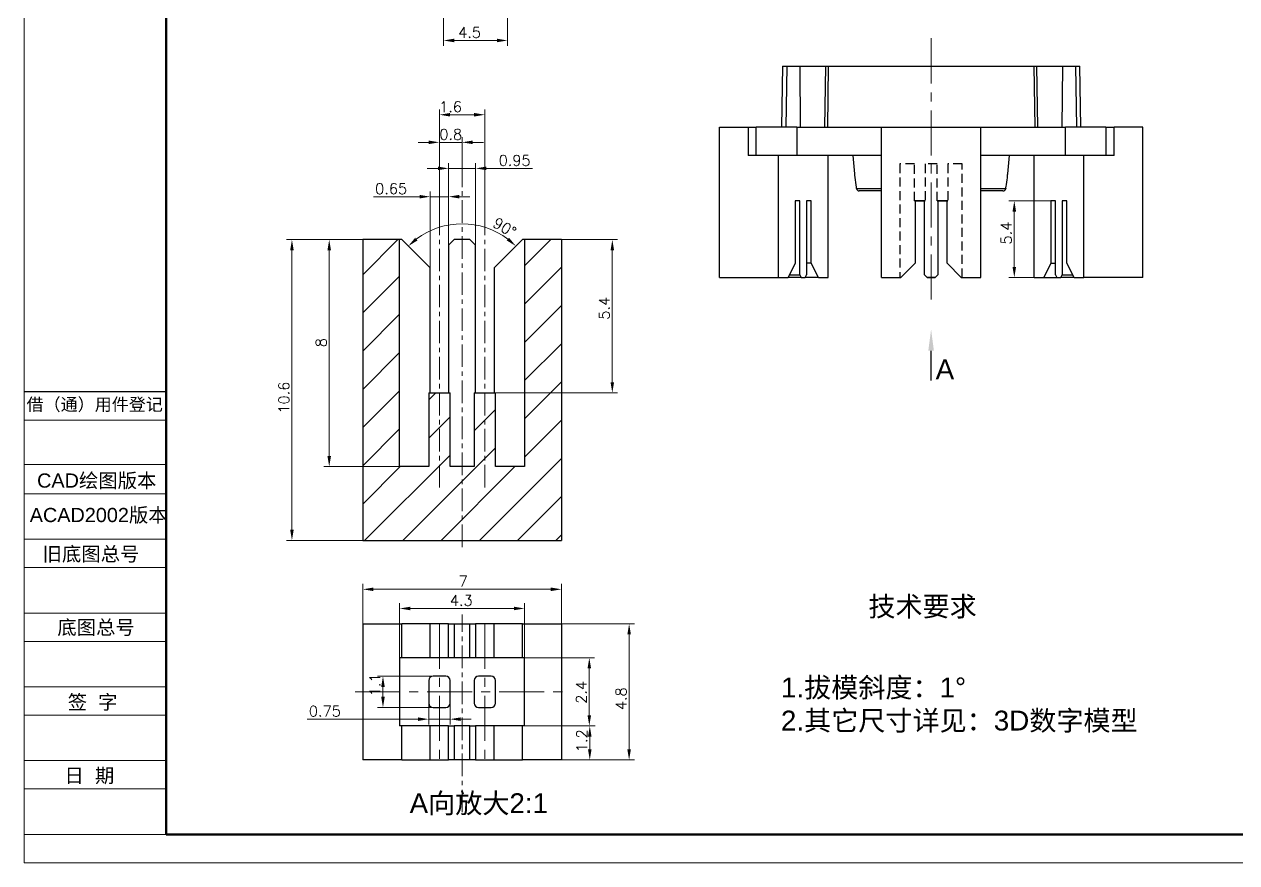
# Model space of a CAD drawing. Header units: millimetres. Extents: x 2522 to 3192, y 1532 to 1650.
# Drawn here: x 3023.7 to 3109.1, y 1531.6 to 1590.7 of the extents above; entities that cross this region are included whole.
import ezdxf

# ---------------------------------------------------------------- set-up
doc = ezdxf.new("R2010")
doc.units = ezdxf.units.MM
doc.linetypes.add('CENTER', pattern=[50.8, 31.75, -6.35, 6.35, -6.35])
doc.linetypes.add('HIDDEN', pattern=[9.525, 6.35, -3.175])
for name, color, linetype, lineweight in [('AM_5', 3, 'Continuous', 25), ('中心线', 1, 'CENTER', 9), ('填充', 3, 'Continuous', 9), ('实线', 7, 'Continuous', 25), ('尺寸标注', 2, 'Continuous', 9), ('引导线', 6, 'Continuous', 9), ('文本', 3, 'Continuous', 15), ('粗实线', 9, 'Continuous', 50), ('虚线', 4, 'HIDDEN', 13)]:
    doc.layers.add(name, color=color, linetype=linetype, lineweight=lineweight)
doc.styles.add('st', font='txt.shx')
doc.styles.get("Standard").update_dxf_attribs({"font": 'arial.ttf'})
doc.dimstyles.new('2st0.3', dxfattribs={"dimscale": 0.3, "dimtxt": 2.5, "dimasz": 2.5, "dimexe": 1.25, "dimexo": 0, "dimtad": 1, "dimtoh": 1, "dimdec": 3, "dimlfac": 0.5, "dimdsep": 46, "dimtxsty": 'st', "dimcen": 0, "dimclrd": 256, "dimclre": 256, "dimclrt": 256, "dimadec": 4, "dimazin": 2, "dimtfac": 1, "dimtdec": 3, "dimtmove": 0, "dimatfit": 1, "dimfxl": 0, "dimlwd": -1, "dimlwe": -1, "dimarcsym": 0})
doc.dimstyles.new('st0.3', dxfattribs={"dimscale": 0.3, "dimtxt": 2.5, "dimasz": 2.5, "dimexe": 1.25, "dimexo": 0, "dimtad": 1, "dimtoh": 1, "dimdec": 3, "dimdsep": 46, "dimtxsty": 'st', "dimcen": 0, "dimclrd": 256, "dimclre": 256, "dimclrt": 256, "dimadec": 4, "dimazin": 2, "dimtfac": 1, "dimtdec": 3, "dimtmove": 0, "dimatfit": 1, "dimfxl": 0, "dimlwd": -1, "dimlwe": -1, "dimarcsym": 0})

# ---------------------------------------------------------------- blocks, each defined once
blk = doc.blocks.new('*D114')
at = {"layer": 'Defpoints', "color": 0, "ltscale": 0.1, "transparency": 16777216}
for p in [(3061.531, 1548.458), (3066.3, 1548.458), (3061.531, 1538.858)]:
    blk.add_point(p, dxfattribs=at)
at = {"layer": '尺寸标注', "ltscale": 0.1, "transparency": 16777216}
for p, q in [((3061.531, 1548.458), (3066.675, 1548.458)), ((3066.3, 1539.608), (3066.3, 1547.708)), ((3061.531, 1538.858), (3066.675, 1538.858))]:
    blk.add_line(p, q, dxfattribs=at)
for points in [[(3066.175, 1547.708), (3066.425, 1547.708), (3066.3, 1548.458)], [(3066.175, 1539.608), (3066.425, 1539.608), (3066.3, 1538.858)]]:
    blk.add_solid(points, dxfattribs=at)
at = {"layer": '尺寸标注', "ltscale": 0.1, "transparency": 16777216, "insert": (3065.737, 1543.173), "char_height": 0.75, "attachment_point": 5, "rotation": 90, "style": 'st'}
blk.add_mtext('4.8', dxfattribs=at)
blk = doc.blocks.new('*D115')
at = {"layer": 'Defpoints', "color": 0, "ltscale": 0.1, "transparency": 16777216}
for p in [(3042.542, 1575.531), (3047.531, 1575.531), (3047.531, 1554.331)]:
    blk.add_point(p, dxfattribs=at)
at = {"layer": '尺寸标注', "ltscale": 0.1, "transparency": 16777216}
for p, q in [((3047.531, 1575.531), (3042.167, 1575.531)), ((3042.542, 1555.081), (3042.542, 1574.781)), ((3047.531, 1554.331), (3042.167, 1554.331))]:
    blk.add_line(p, q, dxfattribs=at)
for points in [[(3042.417, 1574.781), (3042.667, 1574.781), (3042.542, 1575.531)], [(3042.417, 1555.081), (3042.667, 1555.081), (3042.542, 1554.331)]]:
    blk.add_solid(points, dxfattribs=at)
at = {"layer": '尺寸标注', "ltscale": 0.1, "transparency": 16777216, "insert": (3041.98, 1564.394), "char_height": 0.75, "attachment_point": 5, "rotation": 90, "style": 'st'}
blk.add_mtext('10.6', dxfattribs=at)
blk = doc.blocks.new('*D116')
at = {"layer": 'Defpoints', "color": 0, "ltscale": 0.1, "transparency": 16777216}
for p in [(3058.931, 1546.058), (3063.495, 1546.058), (3058.931, 1541.258)]:
    blk.add_point(p, dxfattribs=at)
at = {"layer": '尺寸标注', "ltscale": 0.1, "transparency": 16777216}
for p, q in [((3058.931, 1546.058), (3063.87, 1546.058)), ((3063.495, 1542.008), (3063.495, 1545.308)), ((3058.931, 1541.258), (3063.87, 1541.258))]:
    blk.add_line(p, q, dxfattribs=at)
for points in [[(3063.37, 1545.308), (3063.62, 1545.308), (3063.495, 1546.058)], [(3063.37, 1542.008), (3063.62, 1542.008), (3063.495, 1541.258)]]:
    blk.add_solid(points, dxfattribs=at)
at = {"layer": '尺寸标注', "ltscale": 0.1, "transparency": 16777216, "insert": (3062.932, 1543.62), "char_height": 0.75, "attachment_point": 5, "rotation": 90, "style": 'st'}
blk.add_mtext('2.4', dxfattribs=at)
blk = doc.blocks.new('*D117')
at = {"layer": 'Defpoints', "color": 0, "ltscale": 0.1, "transparency": 16777216}
for p in [(3045.169, 1575.531), (3047.531, 1575.531), (3050.131, 1559.531)]:
    blk.add_point(p, dxfattribs=at)
at = {"layer": '尺寸标注', "ltscale": 0.1, "transparency": 16777216}
for p, q in [((3047.531, 1575.531), (3044.794, 1575.531)), ((3045.169, 1560.281), (3045.169, 1574.781)), ((3050.131, 1559.531), (3044.794, 1559.531))]:
    blk.add_line(p, q, dxfattribs=at)
for points in [[(3045.044, 1574.781), (3045.294, 1574.781), (3045.169, 1575.531)], [(3045.044, 1560.281), (3045.294, 1560.281), (3045.169, 1559.531)]]:
    blk.add_solid(points, dxfattribs=at)
at = {"layer": '尺寸标注', "ltscale": 0.1, "transparency": 16777216, "insert": (3044.606, 1568.271), "char_height": 0.75, "attachment_point": 5, "rotation": 90, "style": 'st'}
blk.add_mtext('8', dxfattribs=at)
blk = doc.blocks.new('*D118')
at = {"layer": 'Defpoints', "color": 0, "ltscale": 0.1, "transparency": 16777216}
for p in [(3056.131, 1584.329), (3052.931, 1576.133), (3056.131, 1576.133)]:
    blk.add_point(p, dxfattribs=at)
at = {"layer": '尺寸标注', "ltscale": 0.1, "transparency": 16777216}
for p, q in [((3052.931, 1576.133), (3052.931, 1584.704)), ((3053.681, 1584.329), (3055.381, 1584.329)), ((3056.131, 1576.133), (3056.131, 1584.704))]:
    blk.add_line(p, q, dxfattribs=at)
for points in [[(3053.681, 1584.454), (3053.681, 1584.204), (3052.931, 1584.329)], [(3055.381, 1584.454), (3055.381, 1584.204), (3056.131, 1584.329)]]:
    blk.add_solid(points, dxfattribs=at)
at = {"layer": '尺寸标注', "ltscale": 0.1, "transparency": 16777216, "insert": (3053.717, 1584.891), "char_height": 0.75, "attachment_point": 5, "style": 'st'}
blk.add_mtext('1.6', dxfattribs=at)
blk = doc.blocks.new('*D119')
at = {"layer": 'Defpoints', "color": 0, "ltscale": 0.1, "transparency": 16777216}
for p in [(3058.931, 1549.534), (3050.131, 1546.058), (3058.931, 1546.058)]:
    blk.add_point(p, dxfattribs=at)
at = {"layer": '尺寸标注', "ltscale": 0.1, "transparency": 16777216}
for p, q in [((3050.131, 1546.058), (3050.131, 1549.909)), ((3058.931, 1546.058), (3058.931, 1549.909)), ((3050.881, 1549.534), (3058.181, 1549.534))]:
    blk.add_line(p, q, dxfattribs=at)
for points in [[(3050.881, 1549.659), (3050.881, 1549.409), (3050.131, 1549.534)], [(3058.181, 1549.659), (3058.181, 1549.409), (3058.931, 1549.534)]]:
    blk.add_solid(points, dxfattribs=at)
at = {"layer": '尺寸标注', "ltscale": 0.1, "transparency": 16777216, "insert": (3054.472, 1550.096), "char_height": 0.75, "attachment_point": 5, "style": 'st'}
blk.add_mtext('4.3', dxfattribs=at)
blk = doc.blocks.new('*D120')
at = {"layer": 'Defpoints', "color": 0, "ltscale": 0.1, "transparency": 16777216}
for p in [(3058.931, 1541.258), (3063.528, 1541.258), (3061.531, 1538.858)]:
    blk.add_point(p, dxfattribs=at)
at = {"layer": '尺寸标注', "ltscale": 0.1, "transparency": 16777216}
for p, q in [((3058.931, 1541.258), (3063.903, 1541.258)), ((3063.528, 1539.608), (3063.528, 1540.508)), ((3061.531, 1538.858), (3063.903, 1538.858))]:
    blk.add_line(p, q, dxfattribs=at)
for points in [[(3063.403, 1540.508), (3063.653, 1540.508), (3063.528, 1541.258)], [(3063.403, 1539.608), (3063.653, 1539.608), (3063.528, 1538.858)]]:
    blk.add_solid(points, dxfattribs=at)
at = {"layer": '尺寸标注', "ltscale": 0.1, "transparency": 16777216, "insert": (3062.965, 1540.212), "char_height": 0.75, "attachment_point": 5, "rotation": 90, "style": 'st'}
blk.add_mtext('1.2', dxfattribs=at)
blk = doc.blocks.new('*D121')
at = {"layer": 'Defpoints', "color": 0, "ltscale": 0.1, "transparency": 16777216}
for p in [(3052.481, 1544.758), (3048.956, 1542.558), (3052.481, 1542.558)]:
    blk.add_point(p, dxfattribs=at)
at = {"layer": '尺寸标注', "ltscale": 0.1, "transparency": 16777216}
for p, q in [((3052.481, 1544.758), (3048.581, 1544.758)), ((3048.956, 1544.008), (3048.956, 1543.308)), ((3052.481, 1542.558), (3048.581, 1542.558))]:
    blk.add_line(p, q, dxfattribs=at)
for points in [[(3048.831, 1544.008), (3049.081, 1544.008), (3048.956, 1544.758)], [(3048.831, 1543.308), (3049.081, 1543.308), (3048.956, 1542.558)]]:
    blk.add_solid(points, dxfattribs=at)
at = {"layer": '尺寸标注', "ltscale": 0.1, "transparency": 16777216, "insert": (3048.393, 1544.156), "char_height": 0.75, "attachment_point": 5, "rotation": 90, "style": 'st'}
blk.add_mtext('1.1', dxfattribs=at)
blk = doc.blocks.new('*D122')
at = {"layer": 'Defpoints', "color": 0, "ltscale": 0.1, "transparency": 16777216}
for p in [(3052.181, 1542.858), (3053.681, 1542.858), (3053.681, 1541.733)]:
    blk.add_point(p, dxfattribs=at)
at = {"layer": '尺寸标注', "ltscale": 0.1, "transparency": 16777216}
for p, q in [((3052.181, 1542.858), (3052.181, 1541.358)), ((3053.681, 1542.858), (3053.681, 1541.358)), ((3051.431, 1541.733), (3043.611, 1541.733)), ((3053.681, 1541.733), (3052.181, 1541.733)), ((3054.431, 1541.733), (3055.181, 1541.733))]:
    blk.add_line(p, q, dxfattribs=at)
for points in [[(3051.431, 1541.858), (3051.431, 1541.608), (3052.181, 1541.733)], [(3054.431, 1541.858), (3054.431, 1541.608), (3053.681, 1541.733)]]:
    blk.add_solid(points, dxfattribs=at)
at = {"layer": '尺寸标注', "ltscale": 0.1, "transparency": 16777216, "insert": (3044.861, 1542.296), "char_height": 0.75, "attachment_point": 5, "style": 'st'}
blk.add_mtext('0.75', dxfattribs=at)
blk = doc.blocks.new('*D123')
at = {"layer": 'Defpoints', "color": 0, "ltscale": 0.1, "transparency": 16777216}
for p in [(3061.531, 1550.886), (3047.531, 1548.458), (3061.531, 1548.458)]:
    blk.add_point(p, dxfattribs=at)
at = {"layer": '尺寸标注', "ltscale": 0.1, "transparency": 16777216}
for p, q in [((3047.531, 1548.458), (3047.531, 1551.261)), ((3048.281, 1550.886), (3060.781, 1550.886)), ((3061.531, 1548.458), (3061.531, 1551.261))]:
    blk.add_line(p, q, dxfattribs=at)
for points in [[(3048.281, 1551.011), (3048.281, 1550.761), (3047.531, 1550.886)], [(3060.781, 1551.011), (3060.781, 1550.761), (3061.531, 1550.886)]]:
    blk.add_solid(points, dxfattribs=at)
at = {"layer": '尺寸标注', "ltscale": 0.1, "transparency": 16777216, "insert": (3054.608, 1551.449), "char_height": 0.75, "attachment_point": 5, "style": 'st'}
blk.add_mtext('7', dxfattribs=at)
blk = doc.blocks.new('*D127')
at = {"layer": 'Defpoints', "color": 0, "ltscale": 0.1, "transparency": 16777216}
for p in [(3053.229, 1603.146), (3057.729, 1595.682), (3057.729, 1589.564)]:
    blk.add_point(p, dxfattribs=at)
at = {"layer": '尺寸标注', "ltscale": 0.1, "transparency": 16777216}
for p, q in [((3053.229, 1603.146), (3053.229, 1589.189)), ((3057.729, 1595.682), (3057.729, 1589.189)), ((3053.979, 1589.564), (3056.979, 1589.564))]:
    blk.add_line(p, q, dxfattribs=at)
for points in [[(3053.979, 1589.689), (3053.979, 1589.439), (3053.229, 1589.564)], [(3056.979, 1589.689), (3056.979, 1589.439), (3057.729, 1589.564)]]:
    blk.add_solid(points, dxfattribs=at)
at = {"layer": '尺寸标注', "ltscale": 0.1, "transparency": 16777216, "insert": (3055.056, 1590.127), "char_height": 0.75, "attachment_point": 5, "style": 'st'}
blk.add_mtext('4.5', dxfattribs=at)
blk = doc.blocks.new('*D128')
at = {"layer": 'Defpoints', "color": 0, "ltscale": 0.1, "transparency": 16777216}
for p in [(3054.531, 1582.385), (3054.531, 1579.215), (3052.931, 1576.133)]:
    blk.add_point(p, dxfattribs=at)
at = {"layer": '尺寸标注', "ltscale": 0.1, "transparency": 16777216}
for p, q in [((3052.181, 1582.385), (3051.431, 1582.385)), ((3052.931, 1576.133), (3052.931, 1582.76)), ((3052.931, 1582.385), (3054.531, 1582.385)), ((3054.531, 1579.215), (3054.531, 1582.76)), ((3055.281, 1582.385), (3056.031, 1582.385))]:
    blk.add_line(p, q, dxfattribs=at)
for points in [[(3052.181, 1582.51), (3052.181, 1582.26), (3052.931, 1582.385)], [(3055.281, 1582.51), (3055.281, 1582.26), (3054.531, 1582.385)]]:
    blk.add_solid(points, dxfattribs=at)
at = {"layer": '尺寸标注', "ltscale": 0.1, "transparency": 16777216, "insert": (3053.731, 1582.947), "char_height": 0.75, "attachment_point": 5, "style": 'st'}
blk.add_mtext('0.8', dxfattribs=at)
blk = doc.blocks.new('*D129')
at = {"layer": 'Defpoints', "color": 0, "ltscale": 0.1, "transparency": 16777216}
for p in [(3055.481, 1580.549), (3053.581, 1575.131), (3055.481, 1575.131)]:
    blk.add_point(p, dxfattribs=at)
at = {"layer": '尺寸标注', "ltscale": 0.1, "transparency": 16777216}
for p, q in [((3052.831, 1580.549), (3052.081, 1580.549)), ((3053.581, 1575.131), (3053.581, 1580.924)), ((3053.581, 1580.549), (3055.481, 1580.549)), ((3055.481, 1575.131), (3055.481, 1580.924)), ((3056.231, 1580.549), (3059.481, 1580.549))]:
    blk.add_line(p, q, dxfattribs=at)
for points in [[(3052.831, 1580.674), (3052.831, 1580.424), (3053.581, 1580.549)], [(3056.231, 1580.674), (3056.231, 1580.424), (3055.481, 1580.549)]]:
    blk.add_solid(points, dxfattribs=at)
at = {"layer": '尺寸标注', "ltscale": 0.1, "transparency": 16777216, "insert": (3058.231, 1581.112), "char_height": 0.75, "attachment_point": 5, "style": 'st'}
blk.add_mtext('0.95', dxfattribs=at)
blk = doc.blocks.new('*D130')
at = {"layer": 'Defpoints', "color": 0, "ltscale": 0.1, "transparency": 16777216}
for p in [(3053.581, 1578.555), (3052.281, 1573.531), (3053.581, 1573.531)]:
    blk.add_point(p, dxfattribs=at)
at = {"layer": '尺寸标注', "ltscale": 0.1, "transparency": 16777216}
for p, q in [((3052.281, 1573.531), (3052.281, 1578.93)), ((3053.581, 1573.531), (3053.581, 1578.93)), ((3051.531, 1578.555), (3048.281, 1578.555)), ((3053.581, 1578.555), (3052.281, 1578.555)), ((3054.331, 1578.555), (3055.081, 1578.555))]:
    blk.add_line(p, q, dxfattribs=at)
for points in [[(3051.531, 1578.68), (3051.531, 1578.43), (3052.281, 1578.555)], [(3054.331, 1578.68), (3054.331, 1578.43), (3053.581, 1578.555)]]:
    blk.add_solid(points, dxfattribs=at)
at = {"layer": '尺寸标注', "ltscale": 0.1, "transparency": 16777216, "insert": (3049.531, 1579.117), "char_height": 0.75, "attachment_point": 5, "style": 'st'}
blk.add_mtext('0.65', dxfattribs=at)
blk = doc.blocks.new('*D131')
at = {"layer": 'Defpoints', "color": 0, "ltscale": 0.1, "transparency": 16777216}
for p in [(3061.531, 1575.531), (3065.116, 1575.531), (3056.881, 1564.731)]:
    blk.add_point(p, dxfattribs=at)
at = {"layer": '尺寸标注', "ltscale": 0.1, "transparency": 16777216}
for p, q in [((3061.531, 1575.531), (3065.491, 1575.531)), ((3065.116, 1565.481), (3065.116, 1574.781)), ((3056.881, 1564.731), (3065.491, 1564.731))]:
    blk.add_line(p, q, dxfattribs=at)
for points in [[(3064.991, 1574.781), (3065.241, 1574.781), (3065.116, 1575.531)], [(3064.991, 1565.481), (3065.241, 1565.481), (3065.116, 1564.731)]]:
    blk.add_solid(points, dxfattribs=at)
at = {"layer": '尺寸标注', "ltscale": 0.1, "transparency": 16777216, "insert": (3064.553, 1570.688), "char_height": 0.75, "attachment_point": 5, "rotation": 90, "style": 'st'}
blk.add_mtext('5.4', dxfattribs=at)
blk = doc.blocks.new('*D132')
at = {"layer": 'Defpoints', "color": 0, "ltscale": 0.1, "transparency": 16777216}
for p in [(3096.022, 1578.259), (3093.44, 1572.859), (3094.834, 1572.859)]:
    blk.add_point(p, dxfattribs=at)
at = {"layer": '尺寸标注', "ltscale": 0.1, "transparency": 16777216}
for p, q in [((3096.022, 1578.259), (3093.065, 1578.259)), ((3093.44, 1577.509), (3093.44, 1573.609)), ((3094.834, 1572.859), (3093.065, 1572.859))]:
    blk.add_line(p, q, dxfattribs=at)
for points in [[(3093.315, 1577.509), (3093.565, 1577.509), (3093.44, 1578.259)], [(3093.315, 1573.609), (3093.565, 1573.609), (3093.44, 1572.859)]]:
    blk.add_solid(points, dxfattribs=at)
at = {"layer": '尺寸标注', "ltscale": 0.1, "transparency": 16777216, "insert": (3092.877, 1575.988), "char_height": 0.75, "attachment_point": 5, "rotation": 90, "style": 'st'}
blk.add_mtext('5.4', dxfattribs=at)
blk = doc.blocks.new('*D135')
at = {"layer": 'Defpoints', "color": 0, "ltscale": 0.1, "transparency": 16777216}
for p in [(3053.143, 1576.461), (3050.281, 1575.531), (3058.781, 1575.531), (3052.281, 1573.531), (3056.781, 1573.531)]:
    blk.add_point(p, dxfattribs=at)
at = {"layer": '尺寸标注', "ltscale": 0.1, "transparency": 16777216}
blk.add_arc((3054.531, 1571.281), 5.363, 53.0196, 126.9804, dxfattribs=at)
for points in [[(3051.387, 1575.471), (3051.223, 1575.659), (3050.739, 1575.073)], [(3057.839, 1575.659), (3057.675, 1575.471), (3058.323, 1575.073)]]:
    blk.add_solid(points, dxfattribs=at)
at = {"layer": '尺寸标注', "ltscale": 0.1, "transparency": 16777216, "insert": (3057.527, 1576.393), "char_height": 0.75, "attachment_point": 5, "rotation": 329.62092, "style": 'st'}
blk.add_mtext('90°', dxfattribs=at)

msp = doc.modelspace()

# ---------------------------------------------------------------- hatches: boundary and pattern name
at = {"layer": '填充'}
h = msp.add_hatch(dxfattribs=at)
h.set_pattern_fill('ANSI31', color=256, scale=0.6, style=0)
h.set_pattern_definition([(45, (-4341.792, -1039.67), (-1.3470384, 1.3470384), [])])
h.paths.add_polyline_path([(3050.1308, 1575.531), (3047.5308, 1575.531), (3047.5308, 1554.331), (3061.5308, 1554.331), (3061.5308, 1575.531), (3058.9308, 1575.531), (3058.9308, 1559.531), (3056.8808, 1559.531), (3056.8808, 1564.731), (3055.3808, 1564.731), (3055.3808, 1559.531), (3053.6808, 1559.531), (3053.6808, 1564.731), (3052.1808, 1564.731), (3052.1808, 1559.531), (3050.1308, 1559.531)], flags=0)

# ---------------------------------------------------------------- linework, layer by layer
at = {"color": 7, "linetype": 'Continuous', "lineweight": 25}
for p, q in [((3077.1027, 1587.7586), (3077.0276, 1583.4586)), ((3077.1027, 1587.7586), (3077.4045, 1587.7586)), ((3077.4045, 1587.7586), (3077.3316, 1583.4586)), ((3077.4045, 1587.7586), (3078.3239, 1587.7586)), ((3078.3239, 1587.7586), (3078.3615, 1583.4586)), ((3078.3239, 1587.7586), (3080.1365, 1587.7586)), ((3080.1365, 1587.7586), (3080.0615, 1583.4586)), ((3080.1365, 1587.7586), (3080.329, 1587.7586)), ((3080.329, 1587.7586), (3080.2771, 1583.4586)), ((3080.329, 1587.7586), (3094.8262, 1587.7586)), ((3094.8262, 1587.7586), (3094.8782, 1583.4586)), ((3094.8262, 1587.7586), (3095.0187, 1587.7586)), ((3095.0938, 1583.4586), (3095.0187, 1587.7586)), ((3095.0187, 1587.7586), (3096.8313, 1587.7586)), ((3096.8313, 1587.7586), (3096.7938, 1583.4586)), ((3096.8313, 1587.7586), (3097.7507, 1587.7586)), ((3097.7507, 1587.7586), (3097.8236, 1583.4586)), ((3097.7507, 1587.7586), (3098.0526, 1587.7586)), ((3098.1276, 1583.4586), (3098.0526, 1587.7586)), ((3072.664, 1572.8586), (3072.664, 1583.4586)), ((3072.664, 1583.4586), (3074.6776, 1583.4586)), ((3074.6776, 1583.4586), (3074.6776, 1581.4586)), ((3074.6776, 1583.4586), (3075.2553, 1583.4586)), ((3075.2553, 1581.4586), (3075.2553, 1583.4586)), ((3078.1107, 1583.4586), (3075.2553, 1583.4586)), ((3078.1107, 1583.4586), (3078.1107, 1581.4586)), ((3078.1107, 1583.4586), (3084.0776, 1583.4586)), ((3084.0776, 1572.8586), (3084.0776, 1583.4586)), ((3084.0776, 1583.4586), (3091.0776, 1583.4586)), ((3091.0776, 1572.8586), (3091.0776, 1583.4586)), ((3091.0776, 1583.4586), (3097.0445, 1583.4586)), ((3097.0445, 1581.4586), (3097.0445, 1583.4586)), ((3099.8999, 1583.4586), (3097.0445, 1583.4586)), ((3099.8999, 1583.4586), (3099.8999, 1581.4586)), ((3099.8999, 1583.4586), (3100.4776, 1583.4586)), ((3100.4776, 1581.4586), (3100.4776, 1583.4586)), ((3102.4912, 1583.4586), (3100.4776, 1583.4586)), ((3102.4912, 1572.8586), (3102.4912, 1583.4586)), ((3075.2553, 1581.4586), (3074.6776, 1581.4586)), ((3078.1107, 1581.4586), (3075.2553, 1581.4586)), ((3076.8209, 1572.8586), (3076.8209, 1581.4586)), ((3084.0776, 1581.4586), (3078.1107, 1581.4586)), ((3080.3209, 1572.8586), (3080.3209, 1581.4586)), ((3082.0633, 1581.4586), (3082.1748, 1580.1575)), ((3097.0445, 1581.4586), (3091.0776, 1581.4586)), ((3092.9804, 1580.1576), (3093.0919, 1581.4586)), ((3094.8343, 1572.8586), (3094.8343, 1581.4586)), ((3099.8999, 1581.4586), (3097.0445, 1581.4586)), ((3098.3343, 1572.8586), (3098.3343, 1581.4586)), ((3100.4776, 1581.4586), (3099.8999, 1581.4586)), ((3082.3071, 1579.2003), (3082.3217, 1579.1186)), ((3084.0776, 1578.9586), (3082.5176, 1578.9586)), ((3092.6376, 1578.9586), (3091.0776, 1578.9586)), ((3092.8336, 1579.1186), (3092.8435, 1579.1718)), ((3078.3334, 1578.2586), (3078.0084, 1578.2586)), ((3078.0084, 1578.2586), (3078.0084, 1573.8586)), ((3078.3334, 1573.0586), (3078.3334, 1578.2586)), ((3079.1334, 1578.2586), (3078.8084, 1578.2586)), ((3078.8084, 1578.2586), (3078.8084, 1573.0586)), ((3079.1334, 1573.8586), (3079.1334, 1578.2586)), ((3086.4026, 1578.2586), (3087.1526, 1578.2586)), ((3087.1026, 1578.2586), (3086.4526, 1578.2586)), ((3086.4526, 1578.2586), (3086.4526, 1573.8586)), ((3086.4526, 1578.2586), (3086.4526, 1573.8586)), ((3087.1026, 1573.0586), (3087.1026, 1578.2586)), ((3087.1026, 1573.0586), (3087.1026, 1578.2586)), ((3088.0026, 1578.2586), (3088.7526, 1578.2586)), ((3088.7026, 1578.2586), (3088.0526, 1578.2586)), ((3088.0526, 1578.2586), (3088.0526, 1573.0586)), ((3088.0526, 1578.2586), (3088.0526, 1573.0586)), ((3088.7026, 1573.8586), (3088.7026, 1578.2586)), ((3088.7026, 1573.8586), (3088.7026, 1578.2586)), ((3096.3468, 1578.2586), (3096.0218, 1578.2586)), ((3096.0218, 1578.2586), (3096.0218, 1573.8586)), ((3096.3468, 1573.0586), (3096.3468, 1578.2586)), ((3097.1468, 1578.2586), (3096.8218, 1578.2586)), ((3096.8218, 1578.2586), (3096.8218, 1573.0586)), ((3097.1468, 1573.8586), (3097.1468, 1578.2586)), ((3047.5308, 1575.531), (3047.5308, 1554.331)), ((3050.1308, 1575.531), (3047.5308, 1575.531)), ((3050.1308, 1559.531), (3050.1308, 1575.531)), ((3050.2808, 1575.531), (3050.1308, 1575.531)), ((3052.2808, 1573.531), (3050.2808, 1575.531)), ((3053.9808, 1575.531), (3053.5808, 1575.131)), ((3055.0808, 1575.531), (3053.9808, 1575.531)), ((3055.4808, 1575.131), (3055.0808, 1575.531)), ((3058.7808, 1575.531), (3056.7808, 1573.531)), ((3058.9308, 1575.531), (3058.7808, 1575.531)), ((3058.9308, 1575.531), (3058.9308, 1559.531)), ((3061.5308, 1575.531), (3058.9308, 1575.531)), ((3061.5308, 1575.531), (3061.5308, 1554.331)), ((3053.5808, 1575.131), (3053.5808, 1564.731)), ((3055.4808, 1564.731), (3055.4808, 1575.131)), ((3078.0084, 1573.8586), (3077.5084, 1572.8586)), ((3079.1334, 1573.8586), (3078.8084, 1573.8586)), ((3079.6334, 1572.8586), (3079.1334, 1573.8586)), ((3086.4526, 1573.8586), (3085.4526, 1572.8586)), ((3086.4526, 1573.8586), (3085.4526, 1572.8586)), ((3089.7026, 1572.8586), (3088.7026, 1573.8586)), ((3089.7026, 1572.8586), (3088.7026, 1573.8586)), ((3096.0218, 1573.8586), (3095.5218, 1572.8586)), ((3096.0218, 1573.8586), (3096.3468, 1573.8586)), ((3097.6468, 1572.8586), (3097.1468, 1573.8586)), ((3052.2808, 1564.731), (3052.2808, 1573.531)), ((3056.7808, 1573.531), (3056.7808, 1564.731)), ((3072.664, 1572.8586), (3076.8209, 1572.8586)), ((3076.8209, 1572.8586), (3077.5084, 1572.8586)), ((3078.4334, 1572.8586), (3077.5084, 1572.8586)), ((3077.6084, 1573.0586), (3078.3334, 1573.0586)), ((3078.3334, 1573.0586), (3078.4334, 1572.8586)), ((3078.4334, 1572.8586), (3078.7084, 1572.8586)), ((3078.7084, 1572.8586), (3078.8084, 1573.0586)), ((3079.6334, 1572.8586), (3078.7084, 1572.8586)), ((3079.6334, 1572.8586), (3080.3209, 1572.8586)), ((3084.0776, 1572.8586), (3085.4526, 1572.8586)), ((3085.4526, 1572.8586), (3085.3776, 1572.8586)), ((3087.1026, 1573.0586), (3087.3026, 1572.8586)), ((3087.3026, 1572.8586), (3087.1026, 1573.0586)), ((3087.3026, 1572.8586), (3087.8526, 1572.8586)), ((3087.8526, 1572.8586), (3087.3026, 1572.8586)), ((3087.8526, 1572.8586), (3088.0526, 1573.0586)), ((3088.0526, 1573.0586), (3087.8526, 1572.8586)), ((3089.7026, 1572.8586), (3091.0776, 1572.8586)), ((3089.7776, 1572.8586), (3089.7026, 1572.8586)), ((3094.8343, 1572.8586), (3095.5218, 1572.8586)), ((3095.5218, 1572.8586), (3096.4468, 1572.8586)), ((3096.3468, 1573.0586), (3096.4468, 1572.8586)), ((3096.4468, 1572.8586), (3096.7218, 1572.8586)), ((3096.7218, 1572.8586), (3096.8218, 1573.0586)), ((3097.6468, 1572.8586), (3096.7218, 1572.8586)), ((3096.8218, 1573.0586), (3097.5468, 1573.0586)), ((3097.6468, 1572.8586), (3098.3343, 1572.8586)), ((3102.4912, 1572.8586), (3098.3343, 1572.8586)), ((3052.1808, 1564.731), (3052.1808, 1559.531)), ((3052.1808, 1564.731), (3053.6808, 1564.731)), ((3053.6808, 1559.531), (3053.6808, 1564.731)), ((3055.3808, 1564.731), (3055.3808, 1559.531)), ((3055.3808, 1564.731), (3056.8808, 1564.731)), ((3056.8808, 1559.531), (3056.8808, 1564.731)), ((3052.1808, 1559.531), (3050.1308, 1559.531)), ((3055.3808, 1559.531), (3053.6808, 1559.531)), ((3058.9308, 1559.531), (3056.8808, 1559.531)), ((3047.5308, 1554.331), (3061.5308, 1554.331)), ((3047.5308, 1548.4582), (3047.5308, 1538.8582)), ((3047.5308, 1548.4582), (3050.2808, 1548.4582)), ((3050.2808, 1546.0582), (3050.2808, 1548.4582)), ((3052.2808, 1548.4582), (3050.2808, 1548.4582)), ((3052.2808, 1546.0582), (3052.2808, 1548.4582)), ((3053.5808, 1548.4582), (3052.2808, 1548.4582)), ((3053.5808, 1546.0582), (3053.5808, 1548.4582)), ((3053.5808, 1548.4582), (3053.9808, 1548.4582)), ((3053.9808, 1548.4582), (3053.9808, 1546.0582)), ((3053.9808, 1548.4582), (3055.0808, 1548.4582)), ((3055.0808, 1546.0582), (3055.0808, 1548.4582)), ((3055.0808, 1548.4582), (3055.4808, 1548.4582)), ((3055.4808, 1548.4582), (3055.4808, 1546.0582)), ((3056.7808, 1548.4582), (3055.4808, 1548.4582)), ((3056.7808, 1546.0582), (3056.7808, 1548.4582)), ((3058.7808, 1548.4582), (3056.7808, 1548.4582)), ((3058.7808, 1546.0582), (3058.7808, 1548.4582)), ((3058.7808, 1548.4582), (3061.5308, 1548.4582)), ((3061.5308, 1548.4582), (3061.5308, 1538.8582)), ((3050.1308, 1546.0582), (3050.1308, 1541.2582)), ((3050.2808, 1546.0582), (3050.1308, 1546.0582)), ((3052.2808, 1546.0582), (3050.2808, 1546.0582)), ((3053.5808, 1546.0582), (3052.2808, 1546.0582)), ((3053.9808, 1546.0582), (3053.5808, 1546.0582)), ((3055.0808, 1546.0582), (3053.9808, 1546.0582)), ((3055.4808, 1546.0582), (3055.0808, 1546.0582)), ((3056.7808, 1546.0582), (3055.4808, 1546.0582)), ((3058.7808, 1546.0582), (3056.7808, 1546.0582)), ((3058.9308, 1546.0582), (3058.7808, 1546.0582)), ((3058.9308, 1541.2582), (3058.9308, 1546.0582)), ((3053.3808, 1544.7582), (3052.4808, 1544.7582)), ((3056.5808, 1544.7582), (3055.6808, 1544.7582)), ((3052.1808, 1544.4582), (3052.1808, 1542.8582)), ((3053.6808, 1542.8582), (3053.6808, 1544.4582)), ((3055.3808, 1544.4582), (3055.3808, 1542.8582)), ((3056.8808, 1542.8582), (3056.8808, 1544.4582)), ((3052.4808, 1542.5582), (3053.3808, 1542.5582)), ((3055.6808, 1542.5582), (3056.5808, 1542.5582)), ((3050.2808, 1541.2582), (3050.1308, 1541.2582)), ((3050.2808, 1538.8582), (3050.2808, 1541.2582)), ((3052.2808, 1541.2582), (3050.2808, 1541.2582)), ((3052.2808, 1538.8582), (3052.2808, 1541.2582)), ((3053.5808, 1541.2582), (3052.2808, 1541.2582)), ((3053.5808, 1538.8582), (3053.5808, 1541.2582)), ((3053.5808, 1541.2582), (3053.9808, 1541.2582)), ((3053.9808, 1541.2582), (3053.9808, 1538.8582)), ((3055.0808, 1541.2582), (3053.9808, 1541.2582)), ((3055.0808, 1538.8582), (3055.0808, 1541.2582)), ((3055.0808, 1541.2582), (3055.4808, 1541.2582)), ((3055.4808, 1541.2582), (3055.4808, 1538.8582)), ((3056.7808, 1541.2582), (3055.4808, 1541.2582)), ((3056.7808, 1538.8582), (3056.7808, 1541.2582)), ((3058.7808, 1541.2582), (3056.7808, 1541.2582)), ((3058.7808, 1538.8582), (3058.7808, 1541.2582)), ((3058.9308, 1541.2582), (3058.7808, 1541.2582)), ((3050.2808, 1538.8582), (3047.5308, 1538.8582)), ((3050.2808, 1538.8582), (3052.2808, 1538.8582)), ((3052.2808, 1538.8582), (3053.5808, 1538.8582)), ((3053.9808, 1538.8582), (3053.5808, 1538.8582)), ((3055.0808, 1538.8582), (3053.9808, 1538.8582)), ((3055.4808, 1538.8582), (3055.0808, 1538.8582)), ((3055.4808, 1538.8582), (3056.7808, 1538.8582)), ((3056.7808, 1538.8582), (3058.7808, 1538.8582)), ((3061.5308, 1538.8582), (3058.7808, 1538.8582))]:
    msp.add_line(p, q, dxfattribs=at)
at = {"color": 8, "linetype": 'Continuous', "lineweight": 25}
for p, q in [((3082.3078, 1579.2221), (3082.3205, 1579.1415)), ((3082.3205, 1579.1415), (3084.0776, 1579.1415)), ((3082.3216, 1579.1187), (3082.3205, 1579.1415)), ((3091.0776, 1579.1415), (3092.8347, 1579.1415)), ((3092.8347, 1579.1415), (3092.8336, 1579.1186)), ((3092.8347, 1579.1415), (3092.8451, 1579.1937))]:
    msp.add_line(p, q, dxfattribs=at)
at = {"color": 7, "linetype": 'Continuous', "lineweight": 25}
for centre, radius, start, end in [((3082.5186, 1579.1573), 0.1987, 184.549194, 269.716672), ((3082.5176, 1579.1586), 0.2, 191.53843, 270), ((3092.6366, 1579.1573), 0.1987, 270.283328, 355.450806), ((3092.6376, 1579.1586), 0.2, 270, 348.46157), ((3052.4808, 1544.4582), 0.3, 90, 180), ((3053.3808, 1544.4582), 0.3, 0, 90), ((3055.6808, 1544.4582), 0.3, 90, 180), ((3056.5808, 1544.4582), 0.3, 0, 90), ((3052.4808, 1542.8582), 0.3, 180, 270), ((3053.3808, 1542.8582), 0.3, 270, 0), ((3055.6808, 1542.8582), 0.3, 180, 270), ((3056.5808, 1542.8582), 0.3, 270, 0)]:
    msp.add_arc(centre, radius, start, end, dxfattribs=at)
for points, knots in [([(3082.1797, 1580.1579), (3082.1853, 1580.0766), (3082.207, 1579.757), (3082.2648, 1579.4506), (3082.3078, 1579.2221)], [0, 0, 0, 0, 0.2542714, 1, 1, 1, 1]), ([(3092.8451, 1579.1937), (3092.8498, 1579.2172), (3092.8958, 1579.4453), (3092.947, 1579.7644), (3092.9689, 1580.0685), (3092.9753, 1580.1581)], [0, 0, 0, 0, 0.0747811, 0.7276261, 1, 1, 1, 1])]:
    msp.add_open_spline(points, degree=3, knots=knots, dxfattribs=at)
at = {"layer": 'AM_5', "color": 3, "ltscale": 0.1}
msp.add_line((3087.5776, 1565.6047), (3087.5776, 1567.6992), dxfattribs=at)
at = {"layer": 'AM_5', "color": 3, "linetype": 'Continuous', "ltscale": 0.1}
msp.add_trace([(3087.7751, 1567.6992), (3087.3801, 1567.6992), (3087.5776, 1569.1992)], dxfattribs=at)
at = {"layer": '中心线', "ltscale": 0.1}
for p, q in [((3087.5776, 1589.7175), (3087.5776, 1571.1898)), ((3052.9308, 1548.4582), (3052.9308, 1538.8582)), ((3056.1308, 1548.4582), (3056.1308, 1538.8582)), ((3046.9892, 1543.6582), (3062.0236, 1543.6582))]:
    msp.add_line(p, q, dxfattribs=at)
at = {"layer": '中心线', "ltscale": 0.05}
for p, q in [((3054.5308, 1553.854), (3054.5308, 1579.2154)), ((3052.9308, 1558.0628), (3052.9308, 1576.1333)), ((3056.1308, 1558.0628), (3056.1308, 1576.1333)), ((3054.5308, 1535.1767), (3054.5308, 1549.1038))]:
    msp.add_line(p, q, dxfattribs=at)
at = {"layer": '实线'}
for p, q in [((3023.6796, 1564.8143), (3033.6796, 1564.8143)), ((3033.6796, 1533.6143), (3033.6796, 1556.0143)), ((3033.6796, 1556.0143), (3033.6796, 1533.6143))]:
    msp.add_line(p, q, dxfattribs=at)
at = {"layer": '引导线'}
for p, q in [((3023.6796, 1531.6143), (3023.6796, 1650.4143)), ((3033.6796, 1562.8143), (3023.6796, 1562.8143)), ((3033.6796, 1559.6785), (3023.6796, 1559.6785)), ((3033.6796, 1557.6143), (3023.6796, 1557.6143)), ((3033.6796, 1554.4143), (3023.6796, 1554.4143)), ((3033.6796, 1552.4143), (3023.6796, 1552.4143)), ((3033.6796, 1549.2143), (3023.6796, 1549.2143)), ((3033.6796, 1547.2143), (3023.6796, 1547.2143)), ((3033.6796, 1544.0143), (3023.6796, 1544.0143)), ((3033.6796, 1542.0143), (3023.6796, 1542.0143)), ((3033.6796, 1538.8143), (3023.6796, 1538.8143)), ((3033.6796, 1536.8143), (3023.6796, 1536.8143)), ((3033.6796, 1533.6143), (3023.6796, 1533.6143)), ((3023.6796, 1531.6143), (3191.6796, 1531.6143))]:
    msp.add_line(p, q, dxfattribs=at)
at = {"layer": '粗实线'}
for q in [(3033.6796, 1648.4143), (3189.6796, 1533.6143)]:
    msp.add_line((3033.6796, 1533.6143), q, dxfattribs=at)
at = {"layer": '虚线', "lineweight": 25, "ltscale": 0.1}
for p, q in [((3085.3776, 1580.8586), (3085.3776, 1572.8586)), ((3086.4026, 1580.8586), (3085.3776, 1580.8586)), ((3086.4026, 1578.2586), (3086.4026, 1580.8586)), ((3087.1526, 1580.8586), (3087.1526, 1578.2586)), ((3088.0026, 1580.8586), (3087.1526, 1580.8586)), ((3088.0026, 1578.2586), (3088.0026, 1580.8586)), ((3088.7526, 1580.8586), (3088.7526, 1578.2586)), ((3089.7776, 1580.8586), (3088.7526, 1580.8586)), ((3089.7776, 1572.8586), (3089.7776, 1580.8586))]:
    msp.add_line(p, q, dxfattribs=at)

# ---------------------------------------------------------------- texts
at = {"layer": '实线', "char_height": 1.4, "attachment_point": 5}
for s, insert, width in [('A', (3088.5516, 1566.387), 15.7484), ('A向放大2:1', (3055.7094, 1535.7307), 15.987334)]:
    msp.add_mtext(s, dxfattribs=dict(at, insert=insert, width=width))
at = {"layer": '文本', "ltscale": 0.2, "attachment_point": 5}
for s, insert, char_height, width in [('借（通）用件登记', (3028.6445, 1563.8567), 0.88, 20.45144), ('CAD绘图版本', (3028.7866, 1558.4922), 1, 30.318807), ('ACAD2002版本', (3028.9237, 1556.0638), 1, 23.403808), ('旧底图总号', (3028.3826, 1553.3183), 1, 26.475371), ('底图总号', (3028.7399, 1548.1453), 1, 5.80464), ('签  字', (3028.4957, 1542.8811), 1, 5.80464), ('日  期', (3028.2724, 1537.706), 1, 5.80464)]:
    msp.add_mtext(s, dxfattribs=dict(at, insert=insert, char_height=char_height, width=width))
at = {"layer": '文本', "char_height": 1.4}
for s, insert, width, attachment_point in [('技术要求', (3086.9748, 1548.8238), 25.27192, 8), ('1.拔模斜度：1°\\P2.其它尺寸详见：3D数字模型', (3076.9962, 1542.7209), 35.80592, 4)]:
    msp.add_mtext(s, dxfattribs=dict(at, insert=insert, width=width, attachment_point=attachment_point))

# ---------------------------------------------------------------- dimensions: what is measured, and where the dimension line sits
at = {"layer": '尺寸标注', "ltscale": 0.1}
dim = msp.add_linear_dim(base=(3057.7291, 1589.5644), p1=(3053.2291, 1603.1455), p2=(3057.7291, 1595.6819), dimstyle='st0.3', override={"dimtol": 0, "dimlim": 0, "dimtp": 0, "dimtm": 0, "dimtfac": 1, "dimtdec": 3, "dimtolj": 0, "dimtzin": 8}, dxfattribs=at)
dim.commit()
dim.dimension.update_dxf_attribs({"geometry": '*D127', "text_midpoint": (3055.0556, 1589.5644), "dimtype": 160})
for base, p1, p2, picture, middle in [((3056.1308, 1584.3288), (3052.9308, 1576.1333), (3056.1308, 1576.1333), '*D118', (3053.7168, 1584.3288)), ((3054.5308, 1582.3848), (3052.9308, 1576.1333), (3054.5308, 1579.2154), '*D128', (3053.7308, 1582.3848)), ((3055.4808, 1580.5491), (3053.5808, 1575.131), (3055.4808, 1575.131), '*D129', (3058.2308, 1580.5491)), ((3053.5808, 1578.5547), (3052.2808, 1573.531), (3053.5808, 1573.531), '*D130', (3049.5308, 1578.5547)), ((3061.5308, 1550.886), (3047.5308, 1548.4582), (3061.5308, 1548.4582), '*D123', (3054.6084, 1550.886)), ((3053.6808, 1541.7331), (3052.1808, 1542.8582), (3053.6808, 1542.8582), '*D122', (3044.8609, 1541.7331))]:
    dim = msp.add_linear_dim(base=base, p1=p1, p2=p2, dimstyle='2st0.3', dxfattribs=at)
    dim.commit()
    dim.dimension.update_dxf_attribs({"geometry": picture, "text_midpoint": middle, "dimtype": 160})
dim = msp.add_linear_dim(base=(3093.4399, 1572.8586), p1=(3096.0218, 1578.2586), p2=(3094.8343, 1572.8586), angle=90, dimstyle='st0.3', override={"dimtol": 0, "dimlim": 0, "dimtp": 0, "dimtm": 0, "dimtfac": 1, "dimtdec": 3, "dimtolj": 0, "dimtzin": 8}, dxfattribs=at)
dim.commit()
dim.dimension.update_dxf_attribs({"geometry": '*D132', "text_midpoint": (3093.4399, 1575.9881), "dimtype": 160})
dim = msp.add_angular_dim_2l(base=(3053.1428, 1576.461), line1=((3058.7808, 1575.531), (3056.7808, 1573.531)), line2=((3052.2808, 1573.531), (3050.2808, 1575.531)), dimstyle='st0.3', dxfattribs=at)
dim.commit()
dim.dimension.update_dxf_attribs({"geometry": '*D135', "text_midpoint": (3057.2428, 1575.9074), "dimtype": 162})
for base, p1, p2, picture, middle in [((3042.5424, 1575.531), (3047.5308, 1554.331), (3047.5308, 1575.531), '*D115', (3042.5424, 1564.3936)), ((3045.1687, 1575.531), (3050.1308, 1559.531), (3047.5308, 1575.531), '*D117', (3045.1687, 1568.2712)), ((3065.1159, 1575.531), (3056.8808, 1564.731), (3061.5308, 1575.531), '*D131', (3065.1159, 1570.688)), ((3066.2996, 1548.4582), (3061.5308, 1538.8582), (3061.5308, 1548.4582), '*D114', (3066.2996, 1543.1729)), ((3063.4947, 1546.0582), (3058.9308, 1541.2582), (3058.9308, 1546.0582), '*D116', (3063.4947, 1543.6203)), ((3048.9556, 1542.5582), (3052.4808, 1544.7582), (3052.4808, 1542.5582), '*D121', (3048.9556, 1544.1561)), ((3063.5276, 1541.2582), (3061.5308, 1538.8582), (3058.9308, 1541.2582), '*D120', (3063.5276, 1540.2124))]:
    dim = msp.add_linear_dim(base=base, p1=p1, p2=p2, angle=90, dimstyle='2st0.3', dxfattribs=at)
    dim.commit()
    dim.dimension.update_dxf_attribs({"geometry": picture, "text_midpoint": middle, "dimtype": 160})
dim = msp.add_linear_dim(base=(3058.9308, 1549.5337), p1=(3050.1308, 1546.0582), p2=(3058.9308, 1546.0582), text='4.3', dimstyle='2st0.3', dxfattribs=at)
dim.commit()
dim.dimension.update_dxf_attribs({"geometry": '*D119', "text_midpoint": (3054.4718, 1549.5337), "dimtype": 160})

doc.saveas('drawing.dxf')
